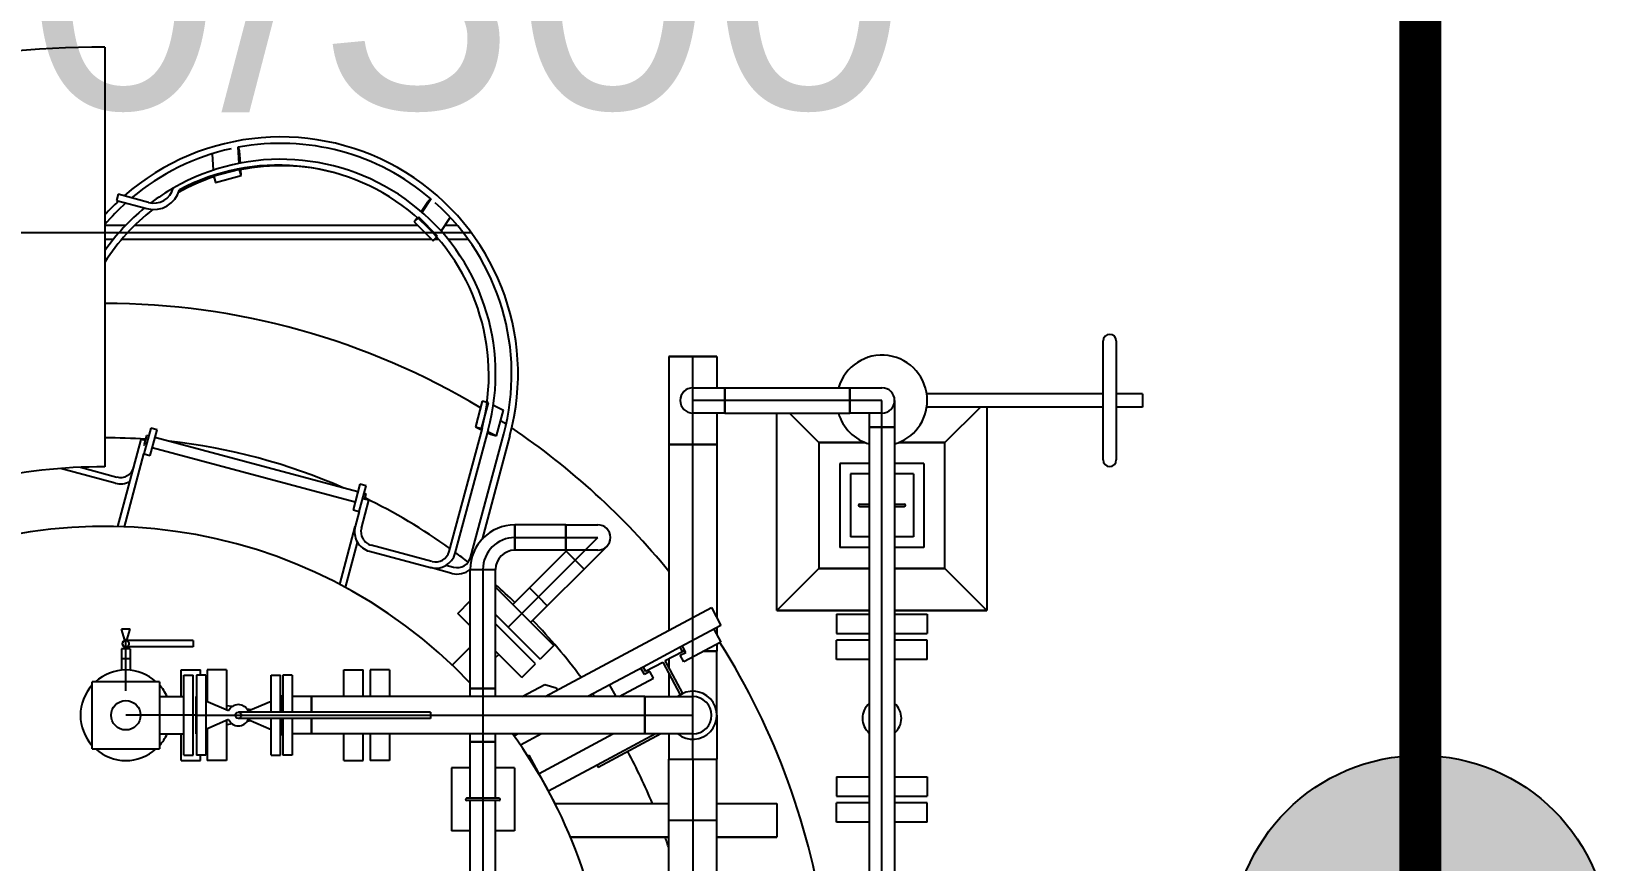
# Model space of a CAD drawing. Header units: inches. Extents: x 517790 to 538444, y 301815 to 302461.
# Drawn here: x 517873.486 to 517877.367, y 302333.677 to 302335.717 of the extents above; entities that cross this region are included whole.
import ezdxf

# ---------------------------------------------------------------- set-up
doc = ezdxf.new("R2010")
doc.units = ezdxf.units.IN
doc.header["$MEASUREMENT"] = 0
doc.layers.add('电气-接地设计-接地线', color=3, linetype='接地线')
doc.layers.add('硅胶总平面底图 工艺装置区', color=253, linetype='Continuous')
doc.styles.add('EESLTYPE', font='TXT.shx')
doc.styles.get("Standard").update_dxf_attribs({"font": 'arial.ttf'})
doc.linetypes.add('接地线', pattern='A,500,["/",EESLTYPE,S=200,R=0,X=0,Y=-100],-200,60,-200', length=960)

# ---------------------------------------------------------------- blocks, each defined once
blk = doc.blocks.new('PTJD2')
at = {"linetype": 'Continuous'}
blk.add_hatch(color=0, dxfattribs=at).paths.add_polyline_path([(150, 0, 1), (-150, 0, 1)])
at = {"color": 0, "linetype": 'Continuous'}
blk.add_circle((0, 0), 150, dxfattribs=at)

msp = doc.modelspace()

# ---------------------------------------------------------------- linework, layer by layer
at = {"layer": '电气-接地设计-接地线', "color": 1, "linetype": '接地线', "ltscale": 0.005, "const_width": 0.1033}
msp.add_lwpolyline([(517876.9023, 302347.8488), (517876.9022, 302321.8926)], dxfattribs=at)
at = {"layer": '硅胶总平面底图 工艺装置区', "color": 253, "linetype": 'Continuous', "lineweight": -3}
for p, q in [((517873.666, 302335.6792), (517873.666, 302334.6459)), ((517873.9332, 302335.3762), (517873.9305, 302335.4167)), ((517873.9966, 302335.3928), (517873.9939, 302335.4335)), ((517873.9976, 302335.4238), (517873.9952, 302335.4326)), ((517873.9997, 302335.3934), (517873.9976, 302335.4238)), ((517873.9976, 302335.378), (517873.9343, 302335.361)), ((517874.0017, 302335.3628), (517873.9976, 302335.378)), ((517874.0017, 302335.363), (517873.9999, 302335.3697)), ((517874.0017, 302335.363), (517874.0007, 302335.3776)), ((517873.9343, 302335.361), (517873.9383, 302335.3458)), ((517873.9345, 302335.36), (517873.9361, 302335.3542)), ((517873.9383, 302335.3458), (517874.0017, 302335.3628)), ((517873.9384, 302335.3457), (517873.9634, 302335.3525)), ((517873.9384, 302335.3458), (517873.9384, 302335.3457)), ((517874.0017, 302335.363), (517874.0017, 302335.363)), ((517873.6985, 302335.3167), (517873.6944, 302335.3015)), ((517873.6944, 302335.3015), (517873.7692, 302335.2814)), ((517873.7733, 302335.2967), (517873.6985, 302335.3167)), ((517874.4441, 302335.2743), (517874.4609, 302335.2993)), ((517874.4464, 302335.2723), (517874.4689, 302335.306)), ((517874.4676, 302335.3061), (517874.4609, 302335.2993)), ((517874.427, 302335.2487), (517874.4271, 302335.2488)), ((517874.4271, 302335.2488), (517874.427, 302335.2487)), ((517874.427, 302335.2487), (517874.447, 302335.2289)), ((517874.4382, 302335.26), (517874.4271, 302335.2488)), ((517874.4271, 302335.2489), (517874.4344, 302335.2597)), ((517874.4271, 302335.2488), (517874.4734, 302335.2024)), ((517874.4363, 302335.2581), (517874.4332, 302335.255)), ((517874.4846, 302335.2136), (517874.4382, 302335.26)), ((517874.493, 302335.2262), (517874.5156, 302335.2599)), ((517873.292, 302335.2225), (517873.666, 302335.2225)), ((517873.7169, 302335.2397), (517873.666, 302335.2397)), ((517873.666, 302335.2225), (517873.7011, 302335.2225)), ((517873.7011, 302335.2225), (517873.7223, 302335.2225)), ((517873.7223, 302335.2225), (517874.4534, 302335.2225)), ((517874.436, 302335.2397), (517873.739, 302335.2397)), ((517874.4534, 302335.2225), (517874.4963, 302335.2225)), ((517874.4734, 302335.2024), (517874.4846, 302335.2136)), ((517874.4963, 302335.2225), (517874.5473, 302335.2225)), ((517874.5334, 302335.2397), (517874.5021, 302335.2397)), ((517874.5473, 302335.2225), (517874.5671, 302335.2225)), ((517873.6866, 302335.2052), (517873.666, 302335.2052)), ((517874.4707, 302335.2052), (517873.707, 302335.2052)), ((517874.4736, 302335.2026), (517874.4784, 302335.2074)), ((517874.4736, 302335.2026), (517874.4736, 302335.2026)), ((517874.4879, 302335.2052), (517874.4763, 302335.2052)), ((517874.5602, 302335.2052), (517874.5108, 302335.2052)), ((517876.1217, 302334.6627), (517876.1217, 302334.9556)), ((517876.1542, 302334.9556), (517876.1542, 302334.6627)), ((517875.0536, 302334.9173), (517875.1126, 302334.9173)), ((517875.0536, 302334.9173), (517875.0536, 302334.701)), ((517875.1717, 302334.9173), (517875.0536, 302334.9173)), ((517875.1126, 302334.8403), (517875.1126, 302334.9173)), ((517875.1126, 302334.9173), (517875.1126, 302334.9173)), ((517875.1126, 302334.9173), (517875.1126, 302334.9173)), ((517875.1126, 302334.9173), (517875.1717, 302334.9173)), ((517875.1717, 302334.9173), (517875.1717, 302334.8403)), ((517875.1126, 302334.8403), (517875.1914, 302334.8403)), ((517875.1126, 302334.778), (517875.1126, 302334.8403)), ((517875.1914, 302334.778), (517875.1914, 302334.8403)), ((517875.1914, 302334.8403), (517875.1914, 302334.778)), ((517875.1914, 302334.8403), (517875.4989, 302334.8403)), ((517875.4989, 302334.8403), (517875.4989, 302334.778)), ((517875.4989, 302334.778), (517875.4989, 302334.8403)), ((517875.4989, 302334.8403), (517875.5776, 302334.8403)), ((517876.1217, 302334.8254), (517875.688, 302334.8254)), ((517876.2183, 302334.8254), (517876.1542, 302334.8254)), ((517876.2183, 302334.8254), (517876.2183, 302334.8092)), ((517874.5946, 302334.8076), (517874.5776, 302334.7442)), ((517874.5928, 302334.7401), (517874.6098, 302334.8035)), ((517874.6098, 302334.8035), (517874.5946, 302334.8076)), ((517874.6218, 302334.7977), (517874.6468, 302334.7856)), ((517874.6298, 302334.7223), (517874.6468, 302334.7856)), ((517875.1914, 302334.8092), (517875.1126, 302334.8092)), ((517875.1913, 302334.8092), (517875.1914, 302334.8092)), ((517875.1914, 302334.8092), (517875.1914, 302334.8092)), ((517875.4989, 302334.8092), (517875.1914, 302334.8092)), ((517875.4989, 302334.8092), (517875.4989, 302334.8092)), ((517875.4989, 302334.8092), (517875.4989, 302334.8092)), ((517875.5776, 302334.8092), (517875.4989, 302334.8092)), ((517875.5776, 302334.778), (517875.5776, 302334.8092)), ((517875.6088, 302334.8092), (517875.6088, 302334.7435)), ((517876.1217, 302334.7929), (517875.688, 302334.7929)), ((517875.7326, 302334.7058), (517875.8197, 302334.7929)), ((517875.8197, 302334.7929), (517875.7326, 302334.7058)), ((517875.836, 302334.7929), (517875.836, 302334.2925)), ((517875.836, 302334.7929), (517875.836, 302334.2925)), ((517876.2183, 302334.7929), (517876.1542, 302334.7929)), ((517876.2183, 302334.8092), (517876.2183, 302334.7929)), ((517874.5808, 302334.756), (517874.5776, 302334.7442)), ((517874.5776, 302334.7442), (517874.5929, 302334.7368)), ((517874.5776, 302334.7442), (517874.5928, 302334.7401)), ((517874.5776, 302334.7442), (517874.5776, 302334.7442)), ((517875.1914, 302334.778), (517875.1126, 302334.778)), ((517875.1126, 302334.701), (517875.1126, 302334.778)), ((517875.1717, 302334.778), (517875.1717, 302334.701)), ((517875.1914, 302334.778), (517875.4989, 302334.778)), ((517875.3193, 302334.2925), (517875.3193, 302334.778)), ((517875.3193, 302334.2925), (517875.3193, 302334.778)), ((517875.3505, 302334.778), (517875.4226, 302334.7058)), ((517875.3505, 302334.778), (517875.4226, 302334.7058)), ((517875.5776, 302334.778), (517875.4989, 302334.778)), ((517875.5465, 302334.778), (517875.5465, 302334.7435)), ((517875.5465, 302334.7435), (517875.6088, 302334.7435)), ((517875.6088, 302334.7435), (517875.5465, 302334.7435)), ((517875.5465, 302334.7435), (517875.5465, 302333.499)), ((517875.5776, 302334.7435), (517875.5776, 302334.778)), ((517875.5776, 302334.7435), (517875.5776, 302334.7435)), ((517875.5776, 302333.499), (517875.5776, 302334.7435)), ((517875.6088, 302334.7435), (517875.6088, 302333.4948)), ((517873.6981, 302334.4987), (517873.7556, 302334.7133)), ((517873.7657, 302334.7106), (517873.7556, 302334.7133)), ((517873.7793, 302334.7409), (517873.7623, 302334.6776)), ((517873.7633, 302334.7016), (517873.7691, 302334.7233)), ((517873.7742, 302334.7219), (517873.7691, 302334.7233)), ((517873.7775, 302334.6735), (517873.7945, 302334.7369)), ((517873.7945, 302334.7369), (517873.7793, 302334.7409)), ((517874.2884, 302334.5841), (517873.7894, 302334.7178)), ((517874.5941, 302334.7413), (517874.5126, 302334.4371)), ((517874.5278, 302334.433), (517874.6094, 302334.7373)), ((517874.5659, 302334.4228), (517874.6474, 302334.7271)), ((517874.5928, 302334.7402), (517874.5937, 302334.7397)), ((517874.6626, 302334.723), (517874.5942, 302334.4679)), ((517874.6074, 302334.7298), (517874.6146, 302334.7263)), ((517874.6081, 302334.7327), (517874.6298, 302334.7223)), ((517874.6146, 302334.7263), (517874.6298, 302334.7223)), ((517875.4226, 302334.7058), (517875.5356, 302334.7058)), ((517875.5356, 302334.7058), (517875.4226, 302334.7058)), ((517875.4226, 302334.7058), (517875.4226, 302334.3958)), ((517875.4226, 302334.7058), (517875.4226, 302334.3958)), ((517875.6196, 302334.7058), (517875.7326, 302334.7058)), ((517875.7326, 302334.7058), (517875.6196, 302334.7058)), ((517875.7326, 302334.3958), (517875.7326, 302334.7058)), ((517875.7326, 302334.3958), (517875.7326, 302334.7058)), ((517873.7142, 302334.4982), (517873.7623, 302334.6776)), ((517873.7623, 302334.6776), (517873.7775, 302334.6735)), ((517873.7624, 302334.6982), (517873.7633, 302334.7016)), ((517874.2817, 302334.5588), (517873.7826, 302334.6925)), ((517875.0536, 302334.701), (517875.1126, 302334.701)), ((517875.1717, 302334.701), (517875.0536, 302334.701)), ((517875.0536, 302334.701), (517875.0536, 302334.243)), ((517875.1126, 302334.701), (517875.1126, 302334.701)), ((517875.1126, 302334.701), (517875.1717, 302334.701)), ((517875.1126, 302334.2746), (517875.1126, 302334.701)), ((517875.1717, 302334.701), (517875.1717, 302334.274)), ((517873.6914, 302334.6055), (517873.5568, 302334.6416)), ((517873.6064, 302334.6446), (517873.6954, 302334.6207)), ((517875.4743, 302334.6542), (517875.4743, 302334.4475)), ((517875.5465, 302334.6542), (517875.4743, 302334.6542)), ((517875.5001, 302334.6283), (517875.5001, 302334.4733)), ((517875.5465, 302334.6283), (517875.5001, 302334.6283)), ((517875.681, 302334.6542), (517875.6088, 302334.6542)), ((517875.6551, 302334.6283), (517875.6088, 302334.6283)), ((517875.6551, 302334.6283), (517875.6551, 302334.4733)), ((517875.681, 302334.6542), (517875.681, 302334.4475)), ((517874.2935, 302334.6031), (517874.2766, 302334.5398)), ((517874.2918, 302334.5357), (517874.3088, 302334.5991)), ((517874.3088, 302334.5991), (517874.2935, 302334.6031)), ((517874.2971, 302334.4948), (517874.3155, 302334.5633)), ((517874.3155, 302334.5633), (517874.3003, 302334.5674)), ((517874.3087, 302334.5787), (517874.3037, 302334.58)), ((517874.3053, 302334.566), (517874.3087, 302334.5787)), ((517875.5229, 302334.5539), (517875.5465, 302334.5539)), ((517875.6088, 302334.5539), (517875.6324, 302334.5539)), ((517874.2766, 302334.5398), (517874.2918, 302334.5357)), ((517874.2918, 302334.5357), (517874.2819, 302334.4989)), ((517875.5465, 302334.5477), (517875.5229, 302334.5477)), ((517875.6324, 302334.5477), (517875.6088, 302334.5477)), ((517874.2437, 302334.3563), (517874.2819, 302334.4989)), ((517874.6747, 302334.503), (517874.6747, 302334.4406)), ((517874.6747, 302334.4406), (517874.6747, 302334.503)), ((517874.7999, 302334.503), (517874.6747, 302334.503)), ((517874.6747, 302334.4718), (517874.6747, 302334.4718)), ((517874.6747, 302334.4718), (517874.6747, 302334.4718)), ((517874.6747, 302334.4718), (517874.7999, 302334.4718)), ((517874.7999, 302334.4406), (517874.7999, 302334.503)), ((517874.7999, 302334.503), (517874.7999, 302334.4406)), ((517874.7999, 302334.503), (517874.8786, 302334.503)), ((517874.7999, 302334.4718), (517874.7999, 302334.4718)), ((517874.7999, 302334.4718), (517874.7999, 302334.4718)), ((517874.7999, 302334.4718), (517874.8786, 302334.4718)), ((517874.8474, 302334.4406), (517874.8786, 302334.4718)), ((517875.5465, 302334.4733), (517875.5001, 302334.4733)), ((517875.6551, 302334.4733), (517875.6088, 302334.4733)), ((517874.258, 302334.3487), (517874.2877, 302334.4597)), ((517874.3172, 302334.4378), (517874.4668, 302334.3978)), ((517874.4708, 302334.413), (517874.3213, 302334.4531)), ((517874.7999, 302334.4406), (517874.6747, 302334.4406)), ((517874.8009, 302334.4381), (517874.7104, 302334.3477)), ((517874.8786, 302334.4406), (517874.7999, 302334.4406)), ((517874.8034, 302334.4406), (517874.8009, 302334.4381)), ((517874.8229, 302334.4161), (517874.8009, 302334.4381)), ((517874.8009, 302334.4381), (517874.8229, 302334.4161)), ((517874.8229, 302334.4161), (517874.8474, 302334.4406)), ((517874.845, 302334.3941), (517874.9006, 302334.4497)), ((517875.5465, 302334.4475), (517875.4743, 302334.4475)), ((517875.681, 302334.4475), (517875.6088, 302334.4475)), ((517874.52, 302334.3835), (517874.4668, 302334.3978)), ((517874.506, 302334.4036), (517874.5241, 302334.3987)), ((517874.5648, 302334.393), (517874.6271, 302334.393)), ((517874.5648, 302334.393), (517874.596, 302334.393)), ((517874.5648, 302334.0998), (517874.5648, 302334.393)), ((517874.596, 302334.3931), (517874.596, 302334.393)), ((517874.596, 302334.3931), (517874.596, 302334.3931)), ((517874.596, 302334.393), (517874.596, 302334.0998)), ((517874.596, 302334.393), (517874.6271, 302334.393)), ((517874.6271, 302334.0998), (517874.6271, 302334.393)), ((517874.7325, 302334.3257), (517874.8229, 302334.4161)), ((517874.845, 302334.3941), (517874.7545, 302334.3036)), ((517874.845, 302334.3941), (517874.8229, 302334.4161)), ((517874.8229, 302334.4161), (517874.8229, 302334.4161)), ((517874.8229, 302334.4161), (517874.8229, 302334.4161)), ((517874.8229, 302334.4161), (517874.845, 302334.3941)), ((517875.4226, 302334.3958), (517875.3193, 302334.2925)), ((517875.3193, 302334.2925), (517875.4226, 302334.3958)), ((517875.5465, 302334.3958), (517875.4226, 302334.3958)), ((517875.4226, 302334.3958), (517875.5465, 302334.3958)), ((517875.7326, 302334.3958), (517875.6088, 302334.3958)), ((517875.6088, 302334.3958), (517875.7326, 302334.3958)), ((517875.836, 302334.2925), (517875.7326, 302334.3958)), ((517875.836, 302334.2925), (517875.7326, 302334.3958)), ((517874.534, 302334.285), (517874.5648, 302334.3157)), ((517874.6271, 302334.3498), (517874.6919, 302334.2851)), ((517874.6582, 302334.2514), (517874.7325, 302334.3257)), ((517874.7104, 302334.3477), (517874.6698, 302334.3071)), ((517874.7325, 302334.3257), (517874.7104, 302334.3477)), ((517874.7104, 302334.3477), (517874.7325, 302334.3257)), ((517874.7545, 302334.3036), (517874.7325, 302334.3257)), ((517874.7325, 302334.3257), (517874.7545, 302334.3036)), ((517874.5648, 302334.2542), (517874.534, 302334.285)), ((517874.6271, 302334.2825), (517874.6582, 302334.2514)), ((517874.6919, 302334.2851), (517874.7707, 302334.2062)), ((517874.7545, 302334.3036), (517874.7139, 302334.263)), ((517874.7495, 302334.0801), (517875.1583, 302334.2991)), ((517875.1583, 302334.2991), (517875.1817, 302334.2554)), ((517875.3193, 302334.2925), (517875.5465, 302334.2925)), ((517875.5465, 302334.2925), (517875.3193, 302334.2925)), ((517875.4661, 302334.2829), (517875.5465, 302334.2829)), ((517875.4661, 302334.2829), (517875.4661, 302334.2354)), ((517875.6088, 302334.2925), (517875.836, 302334.2925)), ((517875.836, 302334.2925), (517875.6088, 302334.2925)), ((517875.6088, 302334.2829), (517875.6892, 302334.2829)), ((517875.6892, 302334.2829), (517875.6892, 302334.2354)), ((517873.7176, 302334.2462), (517873.7066, 302334.2462)), ((517873.715, 302334.2188), (517873.7066, 302334.2462)), ((517873.7287, 302334.2462), (517873.7176, 302334.2462)), ((517873.7203, 302334.2188), (517873.7287, 302334.2462)), ((517874.6465, 302334.2397), (517874.6271, 302334.2591)), ((517874.7254, 302334.1609), (517874.6465, 302334.2397)), ((517874.6582, 302334.2514), (517874.7371, 302334.1725)), ((517875.1817, 302334.2554), (517875.0815, 302334.2017)), ((517875.1126, 302334.1916), (517875.1126, 302334.2746)), ((517875.1644, 302334.2461), (517875.1815, 302334.2142)), ((517875.1717, 302334.25), (517875.1717, 302334.2325)), ((517873.715, 302334.2017), (517873.7139, 302334.1981)), ((517873.7176, 302334.1981), (517873.7176, 302334.2224)), ((517873.883, 302334.218), (517873.7176, 302334.218)), ((517873.883, 302334.2025), (517873.7176, 302334.2025)), ((517873.7203, 302334.2017), (517873.7214, 302334.1981)), ((517873.883, 302334.218), (517873.883, 302334.2102)), ((517873.883, 302334.2102), (517873.883, 302334.2025)), ((517874.5205, 302334.1577), (517874.5648, 302334.2021)), ((517874.7707, 302334.2062), (517874.7371, 302334.1725)), ((517875.0815, 302334.2017), (517874.9904, 302334.1529)), ((517875.0871, 302334.1913), (517875.0815, 302334.2017)), ((517875.0953, 302334.1891), (517875.087, 302334.2046)), ((517875.1815, 302334.2142), (517875.0904, 302334.1654)), ((517875.1717, 302334.209), (517875.1717, 302334.1916)), ((517875.4661, 302334.2354), (517875.5465, 302334.2354)), ((517875.5465, 302334.2188), (517875.4661, 302334.2188)), ((517875.4661, 302334.1713), (517875.4661, 302334.2188)), ((517875.6088, 302334.2354), (517875.6892, 302334.2354)), ((517875.6892, 302334.2188), (517875.6088, 302334.2188)), ((517875.6892, 302334.1713), (517875.6892, 302334.2188)), ((517873.7287, 302334.1981), (517873.7066, 302334.1981)), ((517873.7066, 302334.1981), (517873.7066, 302334.1452)), ((517873.7066, 302334.1743), (517873.7287, 302334.1743)), ((517873.7176, 302334.1743), (517873.7176, 302334.1981)), ((517873.7176, 302334.1457), (517873.7176, 302334.1743)), ((517873.7287, 302334.1981), (517873.7287, 302334.1452)), ((517874.6918, 302334.1272), (517874.6271, 302334.1918)), ((517874.6271, 302334.1762), (517874.6349, 302334.184)), ((517874.6918, 302334.1272), (517874.7254, 302334.1609)), ((517874.996, 302334.1425), (517875.0383, 302334.1652)), ((517875.0383, 302334.1652), (517875.0816, 302334.0845)), ((517875.0447, 302334.1686), (517875.0871, 302334.1913)), ((517875.0879, 302334.0879), (517875.0447, 302334.1686)), ((517875.0536, 302334.1734), (517875.0536, 302334.1521)), ((517875.0816, 302334.1818), (517875.0953, 302334.1891)), ((517875.0904, 302334.1654), (517875.0816, 302334.1818)), ((517875.0869, 302334.1916), (517875.0939, 302334.1916)), ((517875.0939, 302334.1916), (517875.0869, 302334.1916)), ((517875.1126, 302334.1916), (517875.1126, 302334.1916)), ((517875.1126, 302334.1916), (517875.1126, 302334.1916)), ((517875.1126, 302334.1774), (517875.1126, 302334.1916)), ((517875.1126, 302334.0932), (517875.1126, 302334.1774)), ((517875.1393, 302334.1916), (517875.1717, 302334.1916)), ((517875.1717, 302334.1916), (517875.1393, 302334.1916)), ((517875.1717, 302334.0342), (517875.1717, 302334.1916)), ((517875.5465, 302334.1713), (517875.4661, 302334.1713)), ((517875.6892, 302334.1713), (517875.6088, 302334.1713)), ((517873.7176, 302334.0947), (517873.7176, 302334.1457)), ((517873.8538, 302334.0801), (517873.8538, 302334.1457)), ((517873.8538, 302334.1457), (517873.9014, 302334.1457)), ((517873.8604, 302334.0342), (517873.8604, 302334.1326)), ((517873.8604, 302334.1326), (517873.8835, 302334.1326)), ((517873.8835, 302334.0342), (517873.8835, 302334.1326)), ((517873.8912, 302334.1326), (517873.8912, 302334.0342)), ((517873.9142, 302334.1326), (517873.8912, 302334.1326)), ((517873.9014, 302334.1326), (517873.9014, 302334.1457)), ((517873.9142, 302334.1326), (517873.9142, 302334.0342)), ((517873.9179, 302334.1457), (517873.9179, 302334.0677)), ((517873.9655, 302334.1457), (517873.9179, 302334.1457)), ((517873.9655, 302334.1457), (517873.9655, 302334.0469)), ((517874.0748, 302334.0419), (517874.0748, 302334.1326)), ((517874.0748, 302334.1326), (517874.0978, 302334.1326)), ((517874.0978, 302334.0419), (517874.0978, 302334.1326)), ((517874.104, 302334.1326), (517874.104, 302334.0419)), ((517874.127, 302334.1326), (517874.104, 302334.1326)), ((517874.127, 302334.1326), (517874.127, 302334.0419)), ((517874.2543, 302334.0801), (517874.2543, 302334.1457)), ((517874.2543, 302334.1457), (517874.3019, 302334.1457)), ((517874.3019, 302334.0801), (517874.3019, 302334.1457)), ((517874.3184, 302334.1457), (517874.3184, 302334.0801)), ((517874.366, 302334.1457), (517874.3184, 302334.1457)), ((517874.366, 302334.1457), (517874.366, 302334.0801)), ((517874.9904, 302334.1529), (517874.8545, 302334.0801)), ((517874.9311, 302334.0801), (517875.0157, 302334.1254)), ((517874.9932, 302334.1345), (517874.9849, 302334.15)), ((517874.9904, 302334.1529), (517874.996, 302334.1425)), ((517875.0069, 302334.1418), (517874.9932, 302334.1345)), ((517875.0157, 302334.1254), (517875.0069, 302334.1418)), ((517875.0536, 302334.1367), (517875.0536, 302334.0801)), ((517873.635, 302333.9515), (517873.635, 302334.1168)), ((517873.8003, 302334.1168), (517873.635, 302334.1168)), ((517873.7176, 302334.0947), (517873.7176, 302334.0947)), ((517873.7176, 302334.0947), (517873.7176, 302334.0947)), ((517873.8003, 302334.1168), (517873.8003, 302333.9515)), ((517874.5645, 302334.1137), (517874.5648, 302334.1139)), ((517874.6271, 302334.0998), (517874.5648, 302334.0998)), ((517874.5648, 302334.0801), (517874.5648, 302334.0998)), ((517874.5648, 302334.0998), (517874.596, 302334.0998)), ((517874.596, 302334.0998), (517874.596, 302334.0801)), ((517874.596, 302334.0998), (517874.596, 302334.0998)), ((517874.596, 302334.0998), (517874.6271, 302334.0998)), ((517874.6271, 302334.0801), (517874.6271, 302334.0998)), ((517874.6926, 302334.0801), (517874.7482, 302334.1099)), ((517874.7482, 302334.1099), (517874.7762, 302334.1015)), ((517874.7762, 302334.1015), (517874.7791, 302334.096)), ((517874.9075, 302334.1085), (517874.9227, 302334.0801)), ((517875.0816, 302334.0845), (517875.0879, 302334.0879)), ((517875.1126, 302334.0342), (517875.1126, 302334.0932)), ((517873.8003, 302334.0801), (517873.8604, 302334.0801)), ((517873.8896, 302334.0801), (517873.8896, 302333.9882)), ((517873.8912, 302334.0794), (517873.8896, 302334.0801)), ((517873.9705, 302334.0447), (517873.9142, 302334.0693)), ((517873.9791, 302334.0554), (517873.9655, 302334.0576)), ((517874.0257, 302334.0478), (517874.0158, 302334.0494)), ((517874.0185, 302334.0447), (517874.0748, 302334.0693)), ((517874.0978, 302334.0794), (517874.0994, 302334.0801)), ((517874.0994, 302334.0419), (517874.0994, 302334.0801)), ((517874.1746, 302334.0801), (517874.127, 302334.0801)), ((517874.1746, 302334.0801), (517874.1746, 302334.0419)), ((517874.1746, 302334.0419), (517874.1746, 302334.0801)), ((517874.9945, 302334.0801), (517874.1746, 302334.0801)), ((517874.596, 302334.0801), (517874.596, 302333.9882)), ((517874.9945, 302333.9882), (517874.9945, 302334.0801)), ((517874.9945, 302334.0801), (517874.9945, 302333.9882)), ((517874.9945, 302334.0801), (517875.1126, 302334.0801)), ((517873.7964, 302334.0342), (517873.7176, 302334.0342)), ((517873.7964, 302334.0342), (517873.7964, 302334.0342)), ((517873.7964, 302334.0342), (517873.7964, 302334.0342)), ((517873.8835, 302334.0342), (517873.7964, 302334.0342)), ((517873.8604, 302333.9357), (517873.8604, 302334.0342)), ((517873.8896, 302334.0342), (517873.8835, 302334.0342)), ((517873.8835, 302333.9357), (517873.8835, 302334.0342)), ((517873.8896, 302334.0342), (517874.0994, 302334.0342)), ((517873.8912, 302334.0342), (517873.8912, 302333.9357)), ((517873.9142, 302334.0342), (517873.9142, 302333.9357)), ((517873.9705, 302334.0236), (517873.9142, 302333.999)), ((517873.9655, 302334.0214), (517873.9655, 302333.9226)), ((517873.9791, 302334.0129), (517873.9655, 302334.0107)), ((517874.4669, 302334.0419), (517873.9945, 302334.0419)), ((517874.4669, 302334.0264), (517873.9945, 302334.0264)), ((517874.0257, 302334.0205), (517874.0158, 302334.0189)), ((517874.0185, 302334.0236), (517874.0748, 302333.999)), ((517874.0748, 302333.9357), (517874.0748, 302334.0264)), ((517874.0978, 302333.9357), (517874.0978, 302334.0264)), ((517874.0994, 302334.0342), (517874.104, 302334.0342)), ((517874.0994, 302333.9882), (517874.0994, 302334.0264)), ((517874.104, 302334.0342), (517874.1746, 302334.0342)), ((517874.104, 302334.0264), (517874.104, 302333.9357)), ((517874.127, 302334.0264), (517874.127, 302333.9357)), ((517874.1746, 302334.0342), (517874.4669, 302334.0342)), ((517874.1746, 302334.0264), (517874.1746, 302333.9882)), ((517874.1746, 302333.9882), (517874.1746, 302334.0264)), ((517874.4669, 302334.0419), (517874.4669, 302334.0342)), ((517874.4669, 302334.0342), (517874.9945, 302334.0342)), ((517874.4669, 302334.0342), (517874.4669, 302334.0264)), ((517874.9945, 302334.0342), (517874.9945, 302334.0342)), ((517874.9945, 302334.0342), (517874.9945, 302334.0342)), ((517874.9945, 302334.0342), (517875.1126, 302334.0342)), ((517875.1126, 302333.9751), (517875.1126, 302334.0342)), ((517875.1717, 302334.0342), (517875.1717, 302333.926)), ((517873.8003, 302333.9882), (517873.8604, 302333.9882)), ((517873.8538, 302333.9226), (517873.8538, 302333.9882)), ((517873.8912, 302333.9889), (517873.8896, 302333.9882)), ((517873.9179, 302334.0006), (517873.9179, 302333.9226)), ((517874.0978, 302333.9889), (517874.0994, 302333.9882)), ((517874.1746, 302333.9882), (517874.127, 302333.9882)), ((517874.9945, 302333.9882), (517874.1746, 302333.9882)), ((517874.2543, 302333.9226), (517874.2543, 302333.9882)), ((517874.3019, 302333.9226), (517874.3019, 302333.9882)), ((517874.3184, 302333.9882), (517874.3184, 302333.9226)), ((517874.366, 302333.9882), (517874.366, 302333.9226)), ((517874.5648, 302333.9685), (517874.5648, 302333.9882)), ((517874.6271, 302333.9685), (517874.5648, 302333.9685)), ((517874.5648, 302333.9685), (517874.596, 302333.9685)), ((517874.5648, 302333.8306), (517874.5648, 302333.9685)), ((517874.596, 302333.9882), (517874.596, 302333.9685)), ((517874.596, 302333.9686), (517874.596, 302333.9686)), ((517874.596, 302333.9685), (517874.596, 302333.9686)), ((517874.596, 302333.9685), (517874.596, 302333.8306)), ((517874.596, 302333.9685), (517874.6271, 302333.9685)), ((517874.6271, 302333.9685), (517874.6271, 302333.9882)), ((517874.6271, 302333.8306), (517874.6271, 302333.9685)), ((517874.675, 302333.984), (517874.6727, 302333.9882)), ((517874.683, 302333.9882), (517874.675, 302333.984)), ((517874.7399, 302333.9882), (517874.6885, 302333.9607)), ((517874.7341, 302333.8912), (517874.9153, 302333.9882)), ((517875.0203, 302333.9882), (517874.8769, 302333.9114)), ((517875.0335, 302333.9882), (517874.8799, 302333.9059)), ((517875.1126, 302333.9882), (517874.9945, 302333.9882)), ((517875.0536, 302333.9882), (517875.0536, 302333.926)), ((517875.1126, 302333.926), (517875.1126, 302333.9751)), ((517873.635, 302333.9515), (517873.8003, 302333.9515)), ((517873.8604, 302333.9357), (517873.8835, 302333.9357)), ((517873.9142, 302333.9357), (517873.8912, 302333.9357)), ((517873.9014, 302333.9226), (517873.9014, 302333.9357)), ((517874.0748, 302333.9357), (517874.0978, 302333.9357)), ((517874.127, 302333.9357), (517874.104, 302333.9357)), ((517874.7102, 302333.9358), (517874.7064, 302333.9338)), ((517874.7738, 302333.8172), (517874.7102, 302333.9358)), ((517873.8538, 302333.9226), (517873.9014, 302333.9226)), ((517873.9655, 302333.9226), (517873.9179, 302333.9226)), ((517874.2543, 302333.9226), (517874.3019, 302333.9226)), ((517874.366, 302333.9226), (517874.3184, 302333.9226)), ((517874.5648, 302333.905), (517874.5185, 302333.905)), ((517874.5185, 302333.905), (517874.5185, 302333.75)), ((517874.6735, 302333.905), (517874.6271, 302333.905)), ((517874.6735, 302333.905), (517874.6735, 302333.75)), ((517874.8769, 302333.9114), (517874.7575, 302333.8474)), ((517874.8769, 302333.9114), (517874.8799, 302333.9059)), ((517875.0536, 302333.926), (517875.1717, 302333.926)), ((517875.0536, 302333.926), (517875.1717, 302333.926)), ((517875.0536, 302333.3461), (517875.0536, 302333.926)), ((517875.1126, 302333.926), (517875.1126, 302333.926)), ((517875.1126, 302333.926), (517875.1126, 302333.3461)), ((517875.1717, 302333.3461), (517875.1717, 302333.926)), ((517875.4661, 302333.8824), (517875.5465, 302333.8824)), ((517875.4661, 302333.8824), (517875.4661, 302333.8348)), ((517875.6088, 302333.8824), (517875.6892, 302333.8824)), ((517875.6892, 302333.8824), (517875.6892, 302333.8348)), ((517874.5567, 302333.8306), (517874.6352, 302333.8306)), ((517874.6352, 302333.8244), (517874.5567, 302333.8244)), ((517874.5648, 302333.3461), (517874.5648, 302333.8244)), ((517874.596, 302333.8306), (517874.596, 302333.8244)), ((517874.596, 302333.8244), (517874.596, 302333.3461)), ((517874.6271, 302333.3461), (517874.6271, 302333.8244)), ((517874.7733, 302333.8172), (517875.0536, 302333.8172)), ((517874.7733, 302333.8172), (517875.0536, 302333.8172)), ((517875.1717, 302333.8172), (517875.3193, 302333.8172)), ((517875.1717, 302333.8172), (517875.3193, 302333.8172)), ((517875.3193, 302333.8172), (517875.3193, 302333.7345)), ((517875.3193, 302333.8172), (517875.3193, 302333.7345)), ((517875.4661, 302333.8348), (517875.5465, 302333.8348)), ((517875.5465, 302333.8183), (517875.4661, 302333.8183)), ((517875.4661, 302333.7707), (517875.4661, 302333.8183)), ((517875.6088, 302333.8348), (517875.6892, 302333.8348)), ((517875.6892, 302333.8183), (517875.6088, 302333.8183)), ((517875.6892, 302333.7707), (517875.6892, 302333.8183)), ((517875.0536, 302333.7758), (517875.1717, 302333.7758)), ((517874.5648, 302333.75), (517874.5185, 302333.75)), ((517874.6735, 302333.75), (517874.6271, 302333.75)), ((517875.0536, 302333.7345), (517874.8112, 302333.7345)), ((517874.8112, 302333.7345), (517875.0536, 302333.7345)), ((517875.3193, 302333.7345), (517875.1717, 302333.7345)), ((517875.1717, 302333.7345), (517875.3193, 302333.7345)), ((517875.5465, 302333.7707), (517875.4661, 302333.7707)), ((517875.6892, 302333.7707), (517875.6088, 302333.7707))]:
    msp.add_line(p, q, dxfattribs=at)
for centre, radius in [((517873.7176, 302334.2102), 0.00775), ((517873.7176, 302334.0342), 0.0362), ((517873.9945, 302334.0342), 0.00775)]:
    msp.add_circle(centre, radius, dxfattribs=at)
for centre, radius, start, end in [((517873.666, 302333.2592), 2.42, 90, 138.1649), ((517874.0987, 302334.8741), 0.5838, 345, 131.2945), ((517874.0987, 302334.8741), 0.568, 49.4014, 100.6053), ((517874.0987, 302334.8741), 0.568, 102.361, 130.2283), ((517874.0987, 302334.8741), 0.5287, 345, 120), ((517874.0927, 302334.8706), 0.5178, 345.5427, 118.0001), ((517874.0987, 302334.8741), 0.5129, 75, 101.3327), ((517873.7862, 302335.3448), 0.0656, 255, 345), ((517873.7862, 302335.3448), 0.0499, 255, 345), ((517874.0987, 302334.8741), 0.5287, 120, 127.156), ((517874.0987, 302334.8741), 0.5129, 108.6673, 119.3334), ((517874.0987, 302334.8741), 0.5838, 133.133, 137.8357), ((517874.0987, 302334.8741), 0.568, 132.1402, 139.6207), ((517874.0987, 302334.8741), 0.568, 345, 47.9757), ((517874.0987, 302334.8741), 0.5287, 129.3388, 144.935), ((517874.0987, 302334.8741), 0.5129, 127.8226, 147.5255), ((517873.666, 302333.2592), 1.7887, 58.8942, 90), ((517873.666, 302333.2592), 1.7887, 58.8942, 90), ((517876.1379, 302334.9556), 0.0163, 0, 180), ((517875.5776, 302334.8092), 0.1115, 0, 163.7749), ((517875.1126, 302334.8092), 0.0312, 90, 270), ((517875.1126, 302334.8092), 0.0312, 90, 270), ((517875.5776, 302334.8092), 0.0312, 270, 90), ((517875.5776, 302334.8092), 0.0312, 0, 90), ((517875.5776, 302334.8092), 0.0312, 270, 0), ((517875.5776, 302334.8092), 0.1115, 286.2251, 0), ((517873.666, 302333.2592), 1.7887, 56.5014, 57.0152), ((517873.666, 302333.2592), 1.7887, 56.5014, 57.0152), ((517875.5776, 302334.8092), 0.1115, 196.2251, 253.7749), ((517873.666, 302333.2592), 1.458, 86.045, 90), ((517873.666, 302333.2592), 1.458, 86.045, 90), ((517873.666, 302333.2592), 1.458, 66.2159, 83.7841), ((517873.666, 302333.2592), 1.458, 66.2159, 83.7841), ((517873.666, 302333.2592), 1.7887, 39.1255, 55.9614), ((517873.666, 302333.2592), 1.7887, 39.1255, 55.9614), ((517873.666, 302333.2592), 1.3867, 90, 102.8482), ((517873.7043, 302334.6537), 0.0341, 255, 345), ((517876.1379, 302334.6627), 0.0163, 180, 0), ((517873.7043, 302334.6537), 0.0499, 255, 298.1736), ((517873.666, 302333.2592), 1.458, 54.403, 63.955), ((517873.666, 302333.2592), 1.458, 54.403, 63.955), ((517875.5229, 302334.5508), 0.0031, 90, 270), ((517875.6324, 302334.5508), 0.0031, 270, 90), ((517873.666, 302333.2592), 1.24, 43.5424, 273.9661), ((517874.3301, 302334.486), 0.0499, 165, 255), ((517874.3301, 302334.486), 0.0341, 165, 255), ((517874.6747, 302334.393), 0.1099, 90, 180), ((517874.6747, 302334.393), 0.0787, 90, 180), ((517874.8786, 302334.4718), 0.0312, 0, 90), ((517874.8786, 302334.4718), 0.0312, 270, 90), ((517874.8786, 302334.4718), 0.0312, 270, 0), ((517874.4797, 302334.4459), 0.0499, 255, 345), ((517874.4797, 302334.4459), 0.0341, 255, 345), ((517873.666, 302333.2592), 1.458, 52.1808, 53.7404), ((517873.666, 302333.2592), 1.458, 52.1808, 53.7404), ((517874.6747, 302334.393), 0.0476, 90, 180), ((517874.5329, 302334.4317), 0.0499, 255, 309.7674), ((517874.5329, 302334.4317), 0.0341, 255, 345), ((517873.666, 302333.2592), 1.458, 46.2249, 48.7594), ((517873.666, 302333.2592), 1.458, 46.2249, 48.7594), ((517873.666, 302333.2592), 1.458, 36.5386, 43.7751), ((517873.666, 302333.2592), 1.458, 36.5386, 43.7751), ((517873.7176, 302334.2102), 0.00899, 107.0439, 252.9561), ((517873.7176, 302334.2102), 0.00899, 59.5553, 72.9561), ((517873.7176, 302334.2102), 0.00899, 287.0439, 300.4447), ((517873.666, 302333.2592), 1.7887, 7.7069, 32.2251), ((517873.666, 302333.2592), 1.7887, 7.7069, 32.2251), ((517873.7176, 302334.0342), 0.1115, 90, 132.1762), ((517873.7176, 302334.0342), 0.1115, 47.8238, 90), ((517873.7176, 302334.0342), 0.1115, 137.8238, 222.1762), ((517873.7176, 302334.0342), 0.1115, 24.3157, 42.1762), ((517873.666, 302333.2592), 1.24, 42.6804, 42.6811), ((517873.666, 302333.2592), 1.458, 34.2663, 34.5732), ((517873.666, 302333.2592), 1.458, 34.2663, 34.5732), ((517875.1126, 302334.0342), 0.0591, 231.0576, 128.9424), ((517873.9945, 302334.0342), 0.0262, 23.6557, 156.3443), ((517874.1099, 302334.0342), 0.048, 97.117, 104.6259), ((517875.1126, 302334.0342), 0.0459, 270, 90), ((517875.1126, 302334.0342), 0.0459, 0, 90), ((517875.5776, 302334.0268), 0.048, 130.4927, 229.5073), ((517875.5776, 302334.0268), 0.048, 0, 49.5073), ((517873.9945, 302334.0342), 0.0262, 203.6557, 336.3443), ((517875.1126, 302334.0342), 0.0459, 270, 0), ((517875.5776, 302334.0268), 0.048, 310.4927, 0), ((517873.7176, 302334.0342), 0.1115, 317.8238, 335.6843), ((517874.1099, 302334.0342), 0.048, 255.3741, 262.883), ((517873.666, 302333.2592), 1.24, 4.0206, 36.0123), ((517873.7176, 302334.0342), 0.1115, 227.8238, 312.1762), ((517873.666, 302333.2592), 1.458, 22.5015, 28.0568), ((517873.666, 302333.2592), 1.458, 22.5015, 28.0568), ((517874.5567, 302333.8275), 0.0031, 90, 270), ((517874.6352, 302333.8275), 0.0031, 270, 90), ((517873.666, 302333.2592), 1.458, 17.8801, 19.0268), ((517873.666, 302333.2592), 1.458, 17.8801, 19.0268)]:
    msp.add_arc(centre, radius, start, end, dxfattribs=at)

# ---------------------------------------------------------------- block references
at = {"layer": '电气-接地设计-接地线', "color": 1, "xscale": 0.003099962358235064, "yscale": 0.003099962358235064, "zscale": 0.001033320786078354}
msp.add_blockref('PTJD2', (517876.9023, 302333.4704), dxfattribs=at)

# ---------------------------------------------------------------- texts
at = {"layer": '硅胶总平面底图 工艺装置区', "color": 9, "linetype": 'Continuous', "lineweight": 20}
msp.add_text('T-100/200/300', height=0.619992, dxfattribs=at).set_placement((517870.0051, 302335.5276))

doc.saveas('drawing.dxf')
